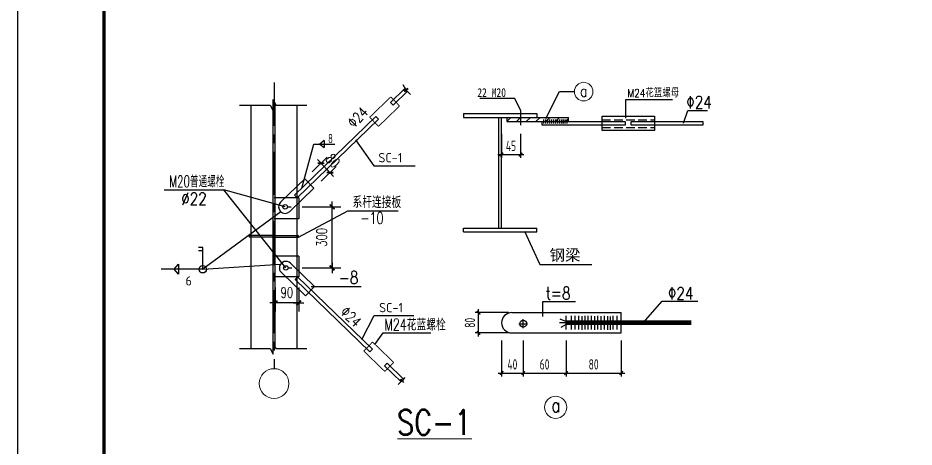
# Model space of a CAD drawing. Extents: x 293620 to 503924, y -252071 to 755100.
# Drawn here: x 366152 to 405222, y -19362 to -660 of the extents above; entities that cross this region are included whole.
import ezdxf
from ezdxf.enums import TextEntityAlignment as Align

# ---------------------------------------------------------------- set-up
doc = ezdxf.new("R2010")
doc.units = 0
doc.header["$LTSCALE"] = 1000
doc.header["$MEASUREMENT"] = 0
for name, pattern in [('CENTER', [2, 1.25, -0.25, 0.25, -0.25]), ('DASH', [0.35, 0.25, -0.1]), ('DOTE', [2.4200000000000004, 2, -0.2, 0.02, -0.2])]:
    doc.linetypes.add(name, pattern=pattern)
doc.layers.get('Defpoints').update_dxf_attribs({"color": 250})
doc.layers.add('10', color=7, linetype='Continuous', lineweight=35)
doc.layers.add('112', color=9, linetype='Continuous', lineweight=18)
for name, color, linetype in [('3T_WOOD', 21, 'Continuous'), ('AXIS', 171, 'Continuous'), ('DOTE', 14, 'DOTE'), ('PUB_DIM', 171, 'Continuous'), ('PUB_TEXT', 7, 'Continuous'), ('STAIR', 3, 'Continuous'), ('TK', 4, 'Continuous'), ('XIANGTU', 7, 'Continuous'), ('尺寸线及数字', 3, 'Continuous')]:
    doc.layers.add(name, color=color, linetype=linetype)
doc.styles.add('-宋体', font='', dxfattribs={"width": 0.8})
doc.styles.add('_HZDX', font='txt.shx', dxfattribs={"width": 0.8, "bigfont": 'HZDX.shx'})
doc.styles.add('_HZTXT', font='txt.shx', dxfattribs={"width": 0.8, "bigfont": 'hztxt.shx'})
doc.styles.add('COMPLEX', font='COMPLEX')
doc.styles.add('DIM_FONT', font='SIMPLEX', dxfattribs={"width": 0.7, "bigfont": 'GBCBIG'})
doc.styles.add('HZTXT', font='tssdeng.shx', dxfattribs={"width": 0.7, "bigfont": 'hztxt.shx'})
doc.styles.get("Standard").update_dxf_attribs({"font": 'gbenor.shx', "bigfont": 'gbcbig.shx'})
doc.styles.add('TSSD_Dimension', font='Tssdeng.shx', dxfattribs={"width": 0.7, "bigfont": 'hztxt.shx'})
doc.styles.get('-宋体').set_extended_font_data('SimSun')
doc.dimstyles.new('DIMN', dxfattribs={"dimtxt": 300, "dimasz": 100, "dimexe": 250, "dimexo": 300, "dimgap": 150, "dimtad": 1, "dimdec": 0, "dimzin": 0, "dimdsep": 46, "dimtxsty": 'DIM_FONT', "dimblk": 'ARCHTICK', "dimcen": 0.09, "dimclrt": 7, "dimazin": 2, "dimtfac": 1, "dimtdec": 0, "dimtix": 1, "dimtmove": 2, "dimatfit": 3, "dimfxl": 0, "dimtolj": 1, "dimtzin": 0, "dimarcsym": 0})
doc.dimstyles.new('TSSD_20_100', dxfattribs={"dimtxt": 350, "dimasz": 100, "dimexe": 100, "dimexo": 250, "dimgap": 100, "dimtad": 1, "dimdec": 0, "dimlfac": 0.2, "dimzin": 0, "dimdsep": 46, "dimtxsty": 'TSSD_Dimension', "dimblk": 'ARCHTICK', "dimblk1": 'ARCHTICK', "dimblk2": 'ARCHTICK', "dimcen": 0, "dimdle": 100, "dimclrt": 7, "dimadec": 0, "dimazin": 0, "dimtfac": 1, "dimtdec": 0, "dimtix": 1, "dimtmove": 2, "dimatfit": 3, "dimfxl": 0, "dimtolj": 1, "dimtzin": 0, "dimarcsym": 0})

# ---------------------------------------------------------------- blocks, each defined once
blk = doc.blocks.new('GeYuanFrame_75601806', base_point=(20.08568540801701, 4.526152566438171))
at = {"layer": 'TK'}
blk.add_lwpolyline([(20.08568540801701, 4.526152566438171), (20.08568540801701, 598.5261525664382), (861.0856854080171, 598.5261525664382), (861.0856854080171, 4.526152566438171)], close=True, dxfattribs=at)
at = {"layer": 'TK', "const_width": 1}
blk.add_lwpolyline([(45.08568540801701, 588.5261525664382), (851.0856854080171, 588.5261525664382), (851.0856854080171, 14.52615256643817), (45.08568540801701, 14.52615256643817)], close=True, dxfattribs=at)
blk = doc.blocks.new('_DIMX')
blk.add_line((-150, 0), (150, 0))
at = {"const_width": 50}
blk.add_lwpolyline([(-70, -70), (70, 70)], dxfattribs=at)
blk = doc.blocks.new('*D498')
at = {"layer": 'Defpoints', "color": 0}
for p in [(-326988.7434681077, 15085983.61926066), (-326302.7748567816, 15085983.61926066), (-326988.7434681077, 15085234.70125982)]:
    blk.add_point(p, dxfattribs=at)
at = {"layer": 'PUB_DIM', "color": 0, "lineweight": -2}
for p, q in [((-326988.7434681077, 15085683.61926066), (-326988.7434681077, 15084984.70125982)), ((-326302.7748567816, 15085683.61926066), (-326302.7748567816, 15084984.70125982)), ((-326303.7748567816, 15085234.70125982), (-326987.7434681077, 15085234.70125982))]:
    blk.add_line(p, q, dxfattribs=at)
at = {"layer": 'PUB_DIM', "color": 0, "lineweight": -2, "rotation": 180}
blk.add_blockref('_DIMX', (-326988.7434681077, 15085234.70125982), dxfattribs=at)
at = {"layer": 'PUB_DIM', "color": 0, "lineweight": -2}
blk.add_blockref('_DIMX', (-326302.7748567816, 15085234.70125982), dxfattribs=at)
at = {"layer": 'PUB_DIM', "color": 7, "insert": (-326645.7591624446, 15085534.70125982), "char_height": 300, "attachment_point": 5, "style": 'DIM_FONT'}
blk.add_mtext('\\A1;90', dxfattribs=at)
blk = doc.blocks.new('_ArchTick')
at = {"color": 0, "linetype": 'ByBlock', "const_width": 0.4}
blk.add_lwpolyline([(-0.5, -0.5), (0.5, 0.5)], dxfattribs=at)
blk = doc.blocks.new('*D499')
at = {"layer": 'Defpoints', "color": 0}
for p in [(-326504.9525634367, 15088011.87792477), (-325337.8854164761, 15088011.87792477), (-326504.9525634367, 15086246.3157725)]:
    blk.add_point(p, dxfattribs=at)
at = {"layer": 'PUB_DIM', "color": 0, "lineweight": -2}
for p, q in [((-326204.9525634367, 15088011.87792477), (-325087.8854164761, 15088011.87792477)), ((-325337.8854164761, 15086247.3157725), (-325337.8854164761, 15088010.87792477)), ((-326204.9525634367, 15086246.3157725), (-325087.8854164761, 15086246.3157725))]:
    blk.add_line(p, q, dxfattribs=at)
for p, rotation in [((-325337.8854164761, 15088011.87792477), 90), ((-325337.8854164761, 15086246.3157725), 270)]:
    blk.add_blockref('_DIMX', p, dxfattribs=dict(at, rotation=rotation))
at = {"layer": 'PUB_DIM', "color": 7, "insert": (-325637.8854164785, 15087129.09684863), "char_height": 300, "attachment_point": 5, "rotation": 90, "style": 'DIM_FONT'}
blk.add_mtext('\\A1;300', dxfattribs=at)
blk = doc.blocks.new('*D500')
at = {"layer": 'Defpoints', "color": 0}
for p in [(-325398.6784268841, 15089001.45609233), (-326128.8104567723, 15088820.00596826), (-325867.2190655442, 15088549.07202737)]:
    blk.add_point(p, dxfattribs=at)
at = {"layer": 'PUB_DIM', "color": 0, "lineweight": -2}
for p, q in [((-325912.9900185978, 15089028.38432238), (-325480.4194529671, 15089446.03866165)), ((-325660.9644126259, 15089273.10943468), (-325661.6590071395, 15089273.82883614)), ((-325660.2698181123, 15089272.39003322), (-325398.6784268841, 15089001.45609233)), ((-325651.3986273697, 15088757.45038149), (-325218.828061739, 15089175.10472076)), ((-325397.9838323705, 15089000.73669087), (-325397.2892378569, 15089000.01728941))]:
    blk.add_line(p, q, dxfattribs=at)
for p, rotation in [((-325660.2698181123, 15089272.39003322), 313.994913997642), ((-325398.6784268841, 15089001.45609233), 133.994913997642)]:
    blk.add_blockref('_DIMX', p, dxfattribs=dict(at, rotation=rotation))
at = {"layer": 'PUB_DIM', "color": 7, "insert": (-325313.6536843227, 15089345.30141689), "char_height": 300, "attachment_point": 5, "rotation": 313.994913997642, "style": 'DIM_FONT'}
blk.add_mtext('\\A1;80', dxfattribs=at)
blk = doc.blocks.new('A$C10AD3AE9')
for p, q in [((-0.0002964187297038734, 1694.136753695901), (88.39518872543704, 1694.136753695901)), ((-0.0002964187297038734, 1694.136753695901), (-0.0002964187297038734, -0.0001272313529625535)), ((88.39518872543704, 1694.136753695901), (88.39518872543704, -0.0001272313529625535)), ((2726.283916486718, 1694.136753695901), (2637.888431342551, 1694.136753695901)), ((2637.888431342551, 1694.136753695901), (2637.888431342551, -0.0001272313529625535)), ((2726.283916486718, 1694.136753695901), (2726.283916486718, -0.0001272313529625535)), ((88.39518872543704, 877.0683132322156), (2637.888431342551, 877.0683132322738)), ((88.39518872543704, 817.0683132322738), (2637.888431342551, 817.0683132322738)), ((-0.0002964187297038734, -0.0001272313529625535), (88.39518872543704, -0.0001272313529625535)), ((2726.283916486718, -0.0001272313529625535), (2637.888431342551, -0.0001272313529625535))]:
    blk.add_line(p, q)
blk = doc.blocks.new('*D501')
at = {"layer": 'Defpoints', "color": 0}
for p in [(-318572.8353763837, 15084397.19203344), (-316975.0937411692, 15084397.19203344), (-316975.0937411692, 15083207.8107828)]:
    blk.add_point(p, dxfattribs=at)
at = {"layer": 'PUB_DIM', "color": 0, "lineweight": -2}
for p, q in [((-318572.8353763837, 15084147.19203344), (-318572.8353763837, 15083107.8107828)), ((-316975.0937411692, 15084147.19203344), (-316975.0937411692, 15083107.8107828)), ((-318672.8353763837, 15083207.8107828), (-316875.0937411692, 15083207.8107828))]:
    blk.add_line(p, q, dxfattribs=at)
at = {"layer": 'PUB_DIM', "color": 0, "lineweight": -2, "xscale": 100, "yscale": 100, "zscale": 100, "rotation": 180}
blk.add_blockref('_ArchTick', (-318572.8353763837, 15083207.8107828), dxfattribs=at)
at = {"layer": 'PUB_DIM', "color": 0, "lineweight": -2, "xscale": 100, "yscale": 100, "zscale": 100}
blk.add_blockref('_ArchTick', (-316975.0937411692, 15083207.8107828), dxfattribs=at)
at = {"layer": 'PUB_DIM', "color": 7, "insert": (-317773.9645587765, 15083457.8107828), "char_height": 300, "attachment_point": 5, "style": 'TSSD_Dimension'}
blk.add_mtext('\\A1;80', dxfattribs=at)
blk = doc.blocks.new('*D502')
at = {"layer": 'Defpoints', "color": 0}
for p in [(-320435.5209331978, 15084397.19203344), (-319811.5548599828, 15084397.19203344), (-319811.5548599828, 15083207.8107828)]:
    blk.add_point(p, dxfattribs=at)
at = {"layer": 'PUB_DIM', "color": 0, "lineweight": -2}
for p, q in [((-320435.5209331978, 15084147.19203344), (-320435.5209331978, 15083107.8107828)), ((-319811.5548599828, 15084147.19203344), (-319811.5548599828, 15083107.8107828)), ((-320535.5209331978, 15083207.8107828), (-319711.5548599828, 15083207.8107828))]:
    blk.add_line(p, q, dxfattribs=at)
at = {"layer": 'PUB_DIM', "color": 0, "lineweight": -2, "xscale": 100, "yscale": 100, "zscale": 100, "rotation": 180}
blk.add_blockref('_ArchTick', (-320435.5209331978, 15083207.8107828), dxfattribs=at)
at = {"layer": 'PUB_DIM', "color": 0, "lineweight": -2, "xscale": 100, "yscale": 100, "zscale": 100}
blk.add_blockref('_ArchTick', (-319811.5548599828, 15083207.8107828), dxfattribs=at)
at = {"layer": 'PUB_DIM', "color": 7, "insert": (-320123.5378965903, 15083457.8107828), "char_height": 300, "attachment_point": 5, "style": 'TSSD_Dimension'}
blk.add_mtext('\\A1;40', dxfattribs=at)
blk = doc.blocks.new('*D503')
at = {"layer": 'Defpoints', "color": 0}
for p in [(-319811.5548599828, 15084397.19203344), (-318572.8353763837, 15084397.19203344), (-318572.8353763837, 15083207.8107828)]:
    blk.add_point(p, dxfattribs=at)
at = {"layer": 'PUB_DIM', "color": 0, "lineweight": -2}
for p, q in [((-319811.5548599828, 15084147.19203344), (-319811.5548599828, 15083107.8107828)), ((-318572.8353763837, 15084147.19203344), (-318572.8353763837, 15083107.8107828)), ((-319911.5548599828, 15083207.8107828), (-318472.8353763837, 15083207.8107828))]:
    blk.add_line(p, q, dxfattribs=at)
at = {"layer": 'PUB_DIM', "color": 0, "lineweight": -2, "xscale": 100, "yscale": 100, "zscale": 100, "rotation": 180}
blk.add_blockref('_ArchTick', (-319811.5548599828, 15083207.8107828), dxfattribs=at)
at = {"layer": 'PUB_DIM', "color": 0, "lineweight": -2, "xscale": 100, "yscale": 100, "zscale": 100}
blk.add_blockref('_ArchTick', (-318572.8353763837, 15083207.8107828), dxfattribs=at)
at = {"layer": 'PUB_DIM', "color": 7, "insert": (-319192.1951181833, 15083457.8107828), "char_height": 300, "attachment_point": 5, "style": 'TSSD_Dimension'}
blk.add_mtext('\\A1;60', dxfattribs=at)
blk = doc.blocks.new('*D504')
at = {"layer": 'Defpoints', "color": 0}
for p in [(-321101.8191682491, 15084952.721134), (-319985.5005035792, 15084952.721134), (-319985.5005035792, 15084365.84405116)]:
    blk.add_point(p, dxfattribs=at)
at = {"layer": 'PUB_DIM', "color": 0, "lineweight": -2}
for p, q in [((-321101.8191682491, 15084265.84405116), (-321101.8191682491, 15085052.721134)), ((-320235.5005035792, 15084952.721134), (-321201.8191682491, 15084952.721134)), ((-320235.5005035792, 15084365.84405116), (-321201.8191682491, 15084365.84405116))]:
    blk.add_line(p, q, dxfattribs=at)
at = {"layer": 'PUB_DIM', "color": 0, "lineweight": -2, "xscale": 100, "yscale": 100, "zscale": 100}
for p, rotation in [((-321101.8191682491, 15084952.721134), 90), ((-321101.8191682491, 15084365.84405116), 270)]:
    blk.add_blockref('_ArchTick', p, dxfattribs=dict(at, rotation=rotation))
at = {"layer": 'PUB_DIM', "color": 7, "insert": (-321351.8191682516, 15084659.28259258), "char_height": 300, "attachment_point": 5, "rotation": 90, "style": 'TSSD_Dimension'}
blk.add_mtext('\\A1;80', dxfattribs=at)
blk = doc.blocks.new('*D505')
at = {"layer": 'Defpoints', "color": 0}
for p in [(-320440.6110874582, 15090369.39477782), (-319888.6286071781, 15090369.39477782), (-319888.6286071781, 15089524.32956752)]:
    blk.add_point(p, dxfattribs=at)
at = {"layer": 'PUB_DIM', "color": 0, "lineweight": -2}
for p, q in [((-320440.6110874582, 15090119.39477782), (-320440.6110874582, 15089424.32956752)), ((-319888.6286071781, 15090119.39477782), (-319888.6286071781, 15089424.32956752)), ((-320540.6110874582, 15089524.32956752), (-319788.6286071781, 15089524.32956752))]:
    blk.add_line(p, q, dxfattribs=at)
at = {"layer": 'PUB_DIM', "color": 0, "lineweight": -2, "xscale": 100, "yscale": 100, "zscale": 100, "rotation": 180}
blk.add_blockref('_ArchTick', (-320440.6110874582, 15089524.32956752), dxfattribs=at)
at = {"layer": 'PUB_DIM', "color": 0, "lineweight": -2, "xscale": 100, "yscale": 100, "zscale": 100}
blk.add_blockref('_ArchTick', (-319888.6286071781, 15089524.32956752), dxfattribs=at)
at = {"layer": 'PUB_DIM', "color": 7, "insert": (-320164.6198473182, 15089774.32956752), "char_height": 300, "attachment_point": 5, "style": 'TSSD_Dimension'}
blk.add_mtext('\\A1;45', dxfattribs=at)
blk = doc.blocks.new('QW234Q23312321')
at = {"layer": 'PUB_DIM'}
h = blk.add_hatch(dxfattribs=at)
h.set_pattern_fill('ANSI31', color=256, scale=62.705664, style=0)
h.set_pattern_definition([(44.99999999999999, (-883341.0494795218, 15295436.60086607), (-140.7782307404264, 140.7782307404263), [])])
h.paths.add_polyline_path([(-318504.1805144679, 15090474.20973932), (-318504.1805144679, 15090595.42825401), (-319888.6277692076, 15090595.42825401), (-319888.6277692076, 15090474.20973932)])
h.paths.add_polyline_path([(-319888.6277692076, 15090474.20973932), (-319888.6277692076, 15090595.42825401), (-320287.1615892258, 15090595.42825401), (-320287.1615892258, 15090474.20973932)])
for p, q in [((-323296.5581699628, 15091543.92341666), (-323215.6207393873, 15091418.21466187)), ((-323231.3582364302, 15091430.57999358), (-323647.3300948795, 15091028.95199228)), ((-323158.2213585116, 15091351.62207039), (-323572.5896973852, 15090951.54229489)), ((-323071.6162402965, 15091258.12395471), (-323173.2159673702, 15091367.81011681)), ((-327688.1624443643, 15090949.72186113), (-327688.1624443643, 15083916.85652609)), ((-327042.5449278187, 15084072.34494934), (-327042.5449278187, 15091105.21028437)), ((-326988.7434681077, 15083964.74202992), (-326988.7434681077, 15090997.60736495)), ((-326343.1259515639, 15083916.85652609), (-326343.1259515639, 15090949.72186113)), ((-323647.3300948795, 15091028.95199228), (-323572.5896973852, 15090951.54229488)), ((-324070.7376086544, 15090620.14473756), (-326422.4334468897, 15088349.54185905)), ((-323995.9972111601, 15090542.73504017), (-326347.6930493955, 15088272.13216165)), ((-324070.7376086544, 15090620.14473756), (-323995.9972111601, 15090542.73504017)), ((-319226.5520019364, 15090540.94580178), (-319226.5520019364, 15090420.91904606)), ((-319168.320875043, 15090540.94580178), (-319168.320875043, 15090420.91904606)), ((-319112.4523848724, 15090541.60136385), (-319112.4523848724, 15090421.57460812)), ((-319054.6288701557, 15090540.94580178), (-319054.6288701557, 15090420.91904606)), ((-318993.5119550768, 15090540.94580178), (-318993.5119550768, 15090420.91904606)), ((-318933.599345522, 15090540.94580178), (-318933.599345522, 15090420.91904606)), ((-318875.0076313261, 15090540.94580178), (-318875.0076313261, 15090420.91904606)), ((-318817.1644335557, 15090540.94580178), (-318817.1644335557, 15090420.91904606)), ((-318760.2405908164, 15090540.94580178), (-318760.2405908164, 15090420.91904606)), ((-318701.3626871537, 15090540.94580178), (-318701.3626871537, 15090420.91904606)), ((-318654.2606120165, 15090540.94580178), (-318654.2606120165, 15090420.91904606)), ((-318602.4485771637, 15090540.94580178), (-318602.4485771637, 15090420.91904606)), ((-318545.9259631038, 15090540.94580178), (-318545.9259631038, 15090420.91904606)), ((-325571.3654467594, 15089930.21615115), (-325693.5124079362, 15089819.82930612)), ((-325571.3654467594, 15089930.21615115), (-325571.3654467594, 15089727.28584632)), ((-326210.9529854823, 15088553.72989077), (-325867.0901196916, 15089819.82930612)), ((-325867.0901196916, 15089819.82930612), (-325262.7830004673, 15089819.82930612)), ((-325693.5124079362, 15089819.82930612), (-325571.3654467594, 15089727.28584632)), ((-326825.4977333453, 15088147.34239082), (-326128.8104567733, 15088820.00596826)), ((-325867.2190655451, 15088549.07202737), (-326128.8104567733, 15088820.00596826)), ((-330192.5291344877, 15088504.04509937), (-328467.8581286818, 15088504.04509937)), ((-326694.7020377312, 15088011.87542037), (-328467.8581286818, 15088504.04509937)), ((-326674.772241326, 15086246.31756622), (-328467.8581286818, 15088504.04509937)), ((-326563.9063421171, 15087876.40844993), (-325867.2190655451, 15088549.07202737)), ((-326347.6930493955, 15088272.13216165), (-326422.4334468897, 15088349.54185905)), ((-326630.140286075, 15088011.87542037), (-326523.8064296935, 15088011.87542037)), ((-326307.660705423, 15087139.25723176), (-324881.838312136, 15087898.98287523)), ((-324881.838312136, 15087898.98287523), (-323425.364113437, 15087898.98287523)), ((-327726.258149093, 15087139.25723176), (-327726.258149093, 15087180.94103302)), ((-327045.1753864083, 15087180.94103302), (-327726.258149093, 15087180.94103302)), ((-327045.1753864083, 15087139.25723176), (-327726.258149093, 15087139.25723176)), ((-326988.7434681077, 15087180.94103302), (-326307.660705423, 15087180.94103302)), ((-326988.7434681077, 15087139.25723176), (-326307.660705423, 15087139.25723176)), ((-326307.660705423, 15087139.25723176), (-326307.660705423, 15087180.94103302)), ((-326543.9765457138, 15086381.78453667), (-325847.2892691437, 15085709.12095922)), ((-326805.567936942, 15086110.85059578), (-326108.8806603719, 15085438.18701833)), ((-326610.2104896735, 15086246.31756622), (-326504.9525634367, 15086246.31756622)), ((-326333.8324411698, 15085991.92073077), (-326408.5728386622, 15085914.51103337)), ((-324242.0095311571, 15083822.65680524), (-326408.5728386622, 15085914.51103337)), ((-324167.2691336628, 15083900.06650263), (-326333.8324411698, 15085991.92073077)), ((-325847.2892691437, 15085709.12095922), (-326108.8806603719, 15085438.18701833)), ((-325938.2370284684, 15085712.16899303), (-324497.9919933733, 15085712.16899303)), ((-320142.9328356106, 15084952.720424), (-316975.0917656478, 15084952.720424)), ((-319811.5550026298, 15084503.85221027), (-319811.5550026298, 15084762.09921689)), ((-318748.4165718649, 15084771.98717898), (-318586.095218882, 15084707.09778505)), ((-318572.83441904, 15084462.4529368), (-318572.83441904, 15084857.47672084)), ((-318413.9145503026, 15084462.4529368), (-318413.9145503026, 15084857.47672084)), ((-318308.6406568568, 15084462.4529368), (-318308.6406568568, 15084857.47672084)), ((-318197.946262503, 15084462.4529368), (-318197.946262503, 15084857.47672084)), ((-318104.3699306194, 15084456.6082148), (-318104.3699306194, 15084851.63199884)), ((-318014.5776530858, 15084462.4529368), (-318014.5776530858, 15084857.47672084)), ((-317935.6217129249, 15084462.4529368), (-317935.6217129249, 15084857.47672084)), ((-317835.283494411, 15084462.4529368), (-317835.283494411, 15084857.47672084)), ((-317741.7092428338, 15084459.5312268), (-317741.7092428338, 15084854.55501084)), ((-317650.6544726919, 15084462.4529368), (-317650.6544726919, 15084857.47672084)), ((-317554.1553106476, 15084459.5299248), (-317554.1553106476, 15084854.55370883)), ((-317456.1559543386, 15084462.4529368), (-317456.1559543386, 15084857.47672084)), ((-317365.5045329239, 15084456.6082148), (-317365.5045329239, 15084851.63199884)), ((-317283.6257626023, 15084454.81925333), (-317283.6257626023, 15084837.02084484)), ((-317211.1127602104, 15084462.4529368), (-317211.1127602104, 15084857.47672084)), ((-317094.3779183049, 15084462.4529368), (-317094.3779183049, 15084857.47672084)), ((-316975.0917656478, 15084365.84235102), (-316975.0917656478, 15084952.720424)), ((-319940.6785059385, 15084632.97571358), (-319682.431499321, 15084632.97571358)), ((-318545.5156442132, 15084654.37523625), (-318764.648198111, 15084654.37523625)), ((-318571.8926731795, 15084609.76436422), (-318722.0395428967, 15084520.54128006)), ((-320142.9328356106, 15084365.84235102), (-316975.0917656478, 15084365.84235102)), ((-324242.0095311571, 15083822.65680524), (-324167.2691336628, 15083900.06650263)), ((-323818.6020173822, 15083413.84955052), (-323743.8616198879, 15083491.25924791)), ((-323344.8268147577, 15082956.4114238), (-323818.6020173822, 15083413.84955052)), ((-323269.3755528051, 15083033.13476931), (-323743.8616198879, 15083491.25924791))]:
    blk.add_line(p, q)
for points in [[(-319155.2703501005, 15090565.96985596), (-318757.8977911007, 15091342.18501906), (-318331.789617015, 15091342.18501906)], [(-319776.3086604234, 15087308.52821063), (-319331.211556362, 15086344.20640006), (-317825.3313160706, 15086344.20640006)], [(-319242.6242983621, 15084839.62067956), (-319242.6242983621, 15085274.94745113), (-318297.5372362789, 15085274.94745113)], [(-316342.2903982345, 15084656.62952151), (-315794.7893354241, 15085281.39030376), (-314760.6152604092, 15085281.39030376)]]:
    blk.add_lwpolyline(points)
at = {"const_width": 134.50364928}
blk.add_lwpolyline([(-318592.9093865082, 15084659.28138751), (-314949.7790519167, 15084659.28138751)], dxfattribs=at)
for centre, radius in [((-326694.7020377312, 15088011.87542037), 64.5617516544), ((-326674.772241326, 15086246.31756622), 64.5617516544), ((-319811.5550026298, 15084632.97571358), 99.45141733824947)]:
    blk.add_circle(centre, radius)
for centre, radius, start, end in [((-326694.7020377312, 15088011.87542037), 188.305108992, 133.9949140322236, 313.9949140322236), ((-326674.772241326, 15086246.31756622), 188.305108992, 46.00508596777637, 226.0050859677764), ((-320142.9328356106, 15084659.28138751), 293.439036488984, 90, 270)]:
    blk.add_arc(centre, radius, start, end)
blk.add_point((-327029.2954353187, 15088508.24890227))
at = {"layer": '112', "const_width": 29.88969984}
blk.add_lwpolyline([(-318549.4503578674, 15082216.74238097, 3999.999916657245), (-318549.4501964655, 15082216.41957227, 3999.999916657245)], format="xyb", dxfattribs=at)
at = {"layer": '112'}
for centre, radius in [((-318062.7823184542, 15091342.18501906), 269.00729856), ((-327015.644197965, 15082902.80582948), 430.411677696)]:
    blk.add_circle(centre, radius, dxfattribs=at)
at = {"layer": 'AXIS', "color": 3}
for p, q in [((-326302.7748567816, 15088274.57372594), (-327008.6732645109, 15088274.57372594)), ((-326302.7748567816, 15088274.57372594), (-326302.7748567816, 15087669.30730418)), ((-326302.7748567816, 15087669.30730418), (-327008.6732645109, 15087669.30730418)), ((-326302.7748567816, 15086588.88568242), (-326988.7434681077, 15086588.88568242)), ((-326302.7748567816, 15086588.88568242), (-326302.7748567816, 15085983.61926066)), ((-326302.7748567816, 15085983.61926066), (-326988.7434681077, 15085983.61926066))]:
    blk.add_line(p, q, dxfattribs=at)
at = {"layer": 'DOTE', "linetype": 'CENTER'}
blk.add_line((-327015.644197965, 15091605.07840063), (-327015.644197965, 15083333.21750717), dxfattribs=at)
at = {"layer": 'PUB_DIM'}
for p, q in [((-320051.9560673703, 15091140.15976265), (-321063.697168475, 15091140.15976265)), ((-319888.6277692076, 15090809.6183236), (-320051.9560673703, 15091140.15976265)), ((-316839.6492655035, 15091113.94351305), (-315492.6018219199, 15091113.94351305)), ((-316839.6492655035, 15090571.22750392), (-316839.6492655035, 15091113.94351305)), ((-315176.0520053413, 15090434.68723698), (-315052.3329665903, 15090793.14073883)), ((-315052.3329665903, 15090793.14073883), (-314484.1593853291, 15090793.14073883)), ((-320287.1615892258, 15090595.42825401), (-320287.1615892258, 15090474.20973932)), ((-320287.1615892258, 15090595.42825401), (-318504.1805144679, 15090595.42825401)), ((-320287.1615892258, 15090474.20973932), (-318504.1805144679, 15090474.20973932)), ((-318504.1805144679, 15090474.20973932), (-318504.1805144679, 15090595.42825401))]:
    blk.add_line(p, q, dxfattribs=at)
at = {"layer": 'PUB_DIM', "linetype": 'DASH'}
for p, q in [((-317531.9877566434, 15090526.58685669), (-316013.3086601999, 15090526.58685669)), ((-317531.9877566434, 15090303.3842101), (-316013.3086601999, 15090303.3842101))]:
    blk.add_line(p, q, dxfattribs=at)
at = {"layer": 'PUB_DIM', "const_width": 39.19104}
blk.add_lwpolyline([(-319888.6277692076, 15090809.6183236), (-319888.6277692076, 15090369.39477782)], dxfattribs=at)
at = {"layer": 'PUB_DIM'}
for points in [[(-319261.8875779863, 15090474.20973932), (-316866.7083313894, 15090474.20973932), (-316866.7083313894, 15090369.39477782), (-319261.8875779863, 15090369.39477782)], [(-317531.9877566416, 15090630.74856343), (-316013.3086601999, 15090630.74856343), (-316013.3086601999, 15090214.10291563), (-317531.9877566416, 15090214.10291563)], [(-316689.6531474721, 15090474.20973932), (-314618.4677864853, 15090474.20973932), (-314618.4677864853, 15090369.39477782), (-316689.6531474721, 15090369.39477782)]]:
    blk.add_lwpolyline(points, close=True, dxfattribs=at)
at = {"layer": 'STAIR'}
for p, q in [((-328018.7485885303, 15090949.72186113), (-327126.205095334, 15090949.72186113)), ((-327126.205095334, 15090949.72186113), (-327045.5029057655, 15090788.31748199)), ((-327045.5029057655, 15091111.12624026), (-326964.8007161971, 15090949.72186113)), ((-327045.5029057655, 15090788.31748199), (-327045.5029057655, 15091111.12624026)), ((-326964.8007161971, 15090949.72186113), (-326072.257222997, 15090949.72186113)), ((-327045.5029057655, 15083755.45214696), (-327045.5029057655, 15084078.26090523)), ((-327045.5029057655, 15084078.26090523), (-326964.8007161971, 15083916.85652609)), ((-328018.7485885303, 15083916.85652609), (-327126.205095334, 15083916.85652609)), ((-327126.205095334, 15083916.85652609), (-327045.5029057655, 15083755.45214696)), ((-326964.8007161971, 15083916.85652609), (-326072.257222997, 15083916.85652609))]:
    blk.add_line(p, q, dxfattribs=at)
at = {"layer": 'XIANGTU', "const_width": 29.0304}
blk.add_lwpolyline([(-321288.9686755893, 15081307.59264083), (-323447.6575679948, 15081307.59264083)], dxfattribs=at)
at = {"layer": '尺寸线及数字'}
for p, q in [((-323155.6037800368, 15091435.34716661), (-323256.3274688181, 15091358.68845407)), ((-323256.3274688181, 15091358.68845407), (-323215.6207393873, 15091418.21466187)), ((-323141.6807101946, 15091421.67184424), (-323241.0024347659, 15091343.20519708)), ((-323241.0024347659, 15091343.20519708), (-323173.2159673702, 15091367.81011681)), ((-324662.2612753343, 15089952.26846864), (-324126.5978390183, 15089197.60239432)), ((-324126.5978390183, 15089197.60239432), (-322930.6882691141, 15089197.60239432)), ((-326817.3483216632, 15087868.98839118), (-329077.645253377, 15086207.16682036)), ((-329077.645253377, 15086832.53192264), (-329198.1739331242, 15086832.53192264)), ((-329077.645253377, 15086207.16682036), (-329077.645253377, 15086832.53192264)), ((-329077.645253377, 15086740.73488631), (-329198.1739331242, 15086740.73488631)), ((-329907.8675415087, 15086207.16682036), (-329775.8603977058, 15086356.33651379)), ((-329775.8603977058, 15086356.33651379), (-329775.8603977058, 15086069.47165835)), ((-329077.645253377, 15086207.16682036), (-326827.4178882036, 15086356.58143411)), ((-329077.645253377, 15086207.16682036), (-330282.9875119459, 15086207.16682036)), ((-329775.8603977058, 15086069.47165835), (-329907.8675415087, 15086207.16682036)), ((-324473.7955715582, 15084179.2535161), (-324116.6876822766, 15084875.35284846)), ((-324116.6876822766, 15084875.35284846), (-322974.7787177209, 15084875.35284846)), ((-324097.7050888911, 15084030.50555591), (-323858.4510472473, 15084374.0684379)), ((-323858.4510472473, 15084374.0684379), (-322479.5984390005, 15084374.0684379)), ((-323424.0233692061, 15082874.38642099), (-323327.1023930926, 15082974.76886052)), ((-323347.1294536814, 15083034.52183526), (-323275.0413710792, 15082935.23794763)), ((-323327.1023930926, 15082974.76886052), (-323347.1294536814, 15083034.52183526)), ((-323295.8666470852, 15083005.69756452), (-323221.2058214303, 15083083.02484823)), ((-323275.0413710792, 15082935.23794763), (-323295.8666470852, 15083005.69756452))]:
    blk.add_line(p, q, dxfattribs=at)
at = {"layer": '尺寸线及数字', "const_width": 26.900729856}
for points in [[(-324249.724691743, 15090601.92015938), (-323640.1371895056, 15091190.48740298)], [(-323640.1371895056, 15091190.48740298), (-323386.0528224465, 15090927.32859427)], [(-323995.6403246839, 15090338.76135067), (-323386.0528224465, 15090927.32859427)], [(-324249.724691743, 15090601.92015938), (-323995.6403246839, 15090338.76135067)], [(-324420.9966142457, 15083840.88138341), (-324166.9122471884, 15084104.04019213)], [(-324166.9122471884, 15084104.04019213), (-323557.3247449491, 15083515.47294853)], [(-324420.9966142457, 15083840.88138341), (-323811.4091120083, 15083252.31413982)], [(-323811.4091120083, 15083252.31413982), (-323557.3247449491, 15083515.47294853)]]:
    blk.add_lwpolyline(points, dxfattribs=at)
at = {"layer": '尺寸线及数字'}
blk.add_circle((-329077.645253377, 15086207.16682036), 107.602919424, dxfattribs=at)
at = {"xscale": 1.254113279283047, "yscale": 1.254113279283047, "zscale": 1.254113279981539, "rotation": 90}
blk.add_blockref('A$C10AD3AE9', (-319415.9148651678, 15087287.2173411), dxfattribs=at)
at = {"width": 0.8}
for s, height, style, p in [('22 M20', 254.016, '-宋体', (-321138.072209958, 15091188.08211501)), ('\x8224', 358.6763980800001, '_HZTXT', (-315094.6233180817, 15090856.79598125)), ('%%c22', 358.6763980800001, '_HZTXT', (-329701.5537825208, 15088065.9336166)), ('-8', 358.6763980800001, '_HZTXT', (-325143.3588770647, 15085789.80313443)), ('t=8', 358.6763980800001, '_HZTXT', (-319156.9354293067, 15085337.528086)), ('\x8224', 358.6763980800001, '_HZTXT', (-315626.8206427693, 15085331.33323736))]:
    blk.add_text(s, height=height, dxfattribs=dict(at, style=style)).set_placement(p)
blk.add_text('8', height=269.00729856, dxfattribs=at).set_placement((-325453.2688047215, 15089851.9611441))
at = {"layer": '10', "color": 7, "style": 'COMPLEX'}
for height, width, p, p2 in [(336.2591232000001, 0.9089237273732167, (-318167.3717501108, 15091191.42029249), (-317949.0618246663, 15091191.42029249)), (403.5109478400001, 0.9089237273835569, (-318997.7662727255, 15082078.59578186), (-318735.7943621892, 15082078.59578186))]:
    blk.add_text('a', height=height, dxfattribs=dict(at, width=width)).set_placement(p, p2, align=Align.FIT)
at = {"layer": 'PUB_TEXT', "style": '_HZDX', "width": 0.8}
blk.add_text('M24花篮螺母', height=235.1462399999999, dxfattribs=at).set_placement((-316794.9827810954, 15091180.90389432))
at = {"layer": 'PUB_TEXT', "style": '_HZTXT', "width": 0.7380224648573022}
blk.add_text('M20普通螺栓', height=336.2591232000001, rotation=359.7752621570099, dxfattribs=at).set_placement((-330044.9010354504, 15088580.59697669), (-328451.1444030609, 15088574.3455692), align=Align.FIT)
at = {"layer": 'PUB_TEXT', "style": '_HZTXT', "width": 0.697634703336861}
for s, p in [('系杆连接板', (-324745.9576555509, 15087979.8453892)), ('-10', (-324516.6579859313, 15087521.38438035)), ('M24花蓝螺栓', (-323823.6951121558, 15084441.9388703))]:
    blk.add_text(s, height=336.2591232000001, rotation=359.7752621576416, dxfattribs=at).set_placement(p)
at = {"layer": 'PUB_TEXT', "style": '-宋体'}
blk.add_text('钢梁', height=326.592, dxfattribs=at).set_placement((-319048.1276230831, 15086455.10558164))
at = {"layer": 'PUB_TEXT', "style": '_HZTXT', "width": 0.8}
blk.add_text('SC-1', height=720, dxfattribs=at).set_placement((-322384.366462363, 15081781.29430547), align=Align.MIDDLE)
at = {"layer": '尺寸线及数字', "style": '_HZTXT', "width": 0.8}
for rotation, p in [(46.00508601137638, (-324702.2380678449, 15090271.76249027)), (316.0050860043028, (-325122.5388426445, 15084940.58804202))]:
    blk.add_text('\x8224', height=302.4, rotation=rotation, dxfattribs=at).set_placement(p)
at = {"layer": '尺寸线及数字', "style": 'HZTXT'}
for s, height, p in [('SC-1', 269.00729856, (-323997.9852458406, 15089297.66378186)), ('6', 268.2408960000001, (-329576.9196620155, 15085738.59078022)), ('SC-1', 269.00729856, (-323978.5837797355, 15084964.59641299))]:
    blk.add_text(s, height=height, dxfattribs=at).set_placement(p)
at = {"layer": 'PUB_DIM'}
for p1, p2, distance, text, dimstyle, picture, middle in [((-320440.6110874582, 15090369.39477782), (-319888.6286071781, 15090369.39477782), -845.0652102995664, '45', 'TSSD_20_100', '*D505', (-320164.6198473182, 15089774.32956752)), ((-326128.8104567733, 15088820.00596826), (-325867.2190655451, 15088549.07202737), 651.2923094172273, '80', 'DIMN', '*D500', (-325313.6536843227, 15089345.30141689)), ((-326504.9525634367, 15086246.3157725), (-326504.9525634367, 15088011.87792477), -1167.0671469605877, '300', 'DIMN', '*D499', (-325637.8854164785, 15087129.09684863)), ((-326302.7748567816, 15085983.61926066), (-326988.7434681077, 15085983.61926066), 748.9180008396506, '90', 'DIMN', '*D498', (-326645.7591624446, 15085534.70125982)), ((-319985.5005035792, 15084365.84405116), (-319985.5005035792, 15084952.721134), 1116.3186646698741, '80', 'TSSD_20_100', '*D504', (-321351.8191682516, 15084659.28259258)), ((-320435.5209331978, 15084397.19203344), (-319811.5548599828, 15084397.19203344), -1189.3812506403774, '40', 'TSSD_20_100', '*D502', (-320123.5378965903, 15083457.8107828)), ((-319811.5548599828, 15084397.19203344), (-318572.8353763837, 15084397.19203344), -1189.3812506403774, '60', 'TSSD_20_100', '*D503', (-319192.1951181833, 15083457.8107828)), ((-318572.8353763837, 15084397.19203344), (-316975.0937411692, 15084397.19203344), -1189.3812506403774, '80', 'TSSD_20_100', '*D501', (-317773.9645587765, 15083457.8107828))]:
    dim = blk.add_aligned_dim(p1=p1, p2=p2, distance=distance, text=text, dimstyle=dimstyle, dxfattribs=at)
    dim.commit()
    dim.dimension.update_dxf_attribs({"geometry": picture, "text_midpoint": middle})

msp = doc.modelspace()

# ---------------------------------------------------------------- block references
at = {"xscale": 1.507500004023314, "yscale": 1.507499998435378, "zscale": 1.5075}
msp.add_blockref('QW234Q23312321', (870295.4571296783, -22754070.31648528), dxfattribs=at)
at = {"layer": '3T_WOOD', "xscale": 150, "yscale": 150, "zscale": 150}
msp.add_blockref('GeYuanFrame_75601806', (366151.7538179462, -34730.21023602181), dxfattribs=at)

doc.saveas('drawing.dxf')
